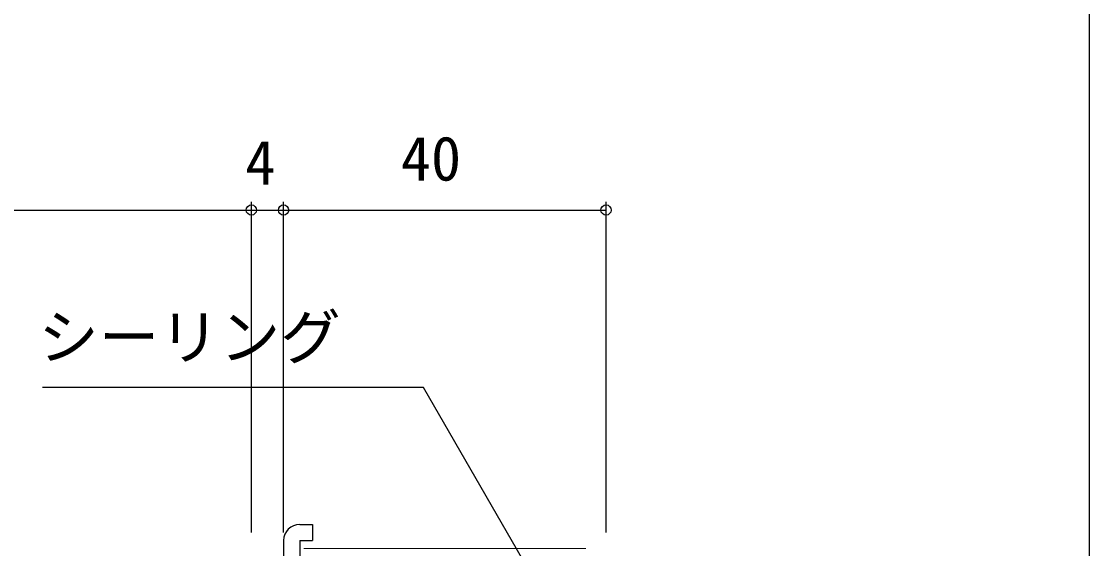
# Model space of a CAD drawing. Units: millimetres, scale not verified. Extents: x -437 to 438, y -281 to 279.
# Drawn here: x 305.7 to 438.2, y -84.1 to -18.7 of the extents above; entities that cross this region are included whole.
import ezdxf
from ezdxf.enums import TextEntityAlignment as Align

# ---------------------------------------------------------------- set-up
doc = ezdxf.new("R2010")
doc.units = ezdxf.units.MM
doc.header["$LTSCALE"] = 2
doc.layers.add('0-2_YKK_11', color=211, linetype='Continuous', lineweight=18)
for name, color, linetype in [('0-5_YKK_13', 4, 'Continuous'), ('0-7_YKK_D', 6, 'Continuous'), ('0-8_YKK_ZWAK', 7, 'Continuous')]:
    doc.layers.add(name, color=color, linetype=linetype)
doc.styles.add('ＭＳ ゴシック', font='')
doc.styles.get('ＭＳ ゴシック').set_extended_font_data('MS Gothic')

msp = doc.modelspace()

# ---------------------------------------------------------------- linework, layer by layer
at = {"layer": '0-2_YKK_11'}
msp.add_line((340.7, -84.1), (375.7, -84.1), dxfattribs=at)
at = {"layer": '0-5_YKK_13'}
for p, q in [((340.2, -81.1), (341.8, -81.1)), ((341.8, -81.1), (341.8, -83.1)), ((338.2, -83.1), (338.2, -117.6)), ((340.2, -83.1), (340.2, -117.6)), ((340.2, -83.1), (341.8, -83.1))]:
    msp.add_line(p, q, dxfattribs=at)
msp.add_arc((340.2, -83.1), 2, 90, 180, dxfattribs=at)
at = {"layer": '0-7_YKK_D'}
for p, q in [((-8.8, -42.1), (334.2, -42.1)), ((334.2, -82.1), (334.2, -41.1)), ((334.2, -82.1), (334.2, -41.1)), ((334.2, -42.1), (338.2, -42.1)), ((338.2, -82.1), (338.2, -41.1)), ((338.2, -82.1), (338.2, -41.1)), ((338.2, -42.1), (378.2, -42.1)), ((378.2, -82.1), (378.2, -41.1))]:
    msp.add_line(p, q, dxfattribs=at)
msp.add_lwpolyline([(376.289, -100.034), (375.014, -97.826), (355.542, -64.1), (308.284, -64.1)], dxfattribs=at)
for centre in [(334.2, -42.1), (334.2, -42.1), (338.2, -42.1), (338.2, -42.1), (378.2, -42.1)]:
    msp.add_circle(centre, 0.637, dxfattribs=at)
at = {"layer": '0-8_YKK_ZWAK'}
msp.add_lwpolyline([(-436.8, -281.2), (438.2, -281.2), (438.2, 243.8)], dxfattribs=at)

# ---------------------------------------------------------------- texts
at = {"layer": '0-7_YKK_D', "style": 'ＭＳ ゴシック'}
for s, p in [('40', (352.745, -40.1)), ('4', (333.451, -40.6)), ('シーリング', (307.772, -62.248))]:
    msp.add_text(s, height=5.499, dxfattribs=at).set_placement(p, align=Align.BOTTOM_LEFT)

doc.saveas('drawing.dxf')
